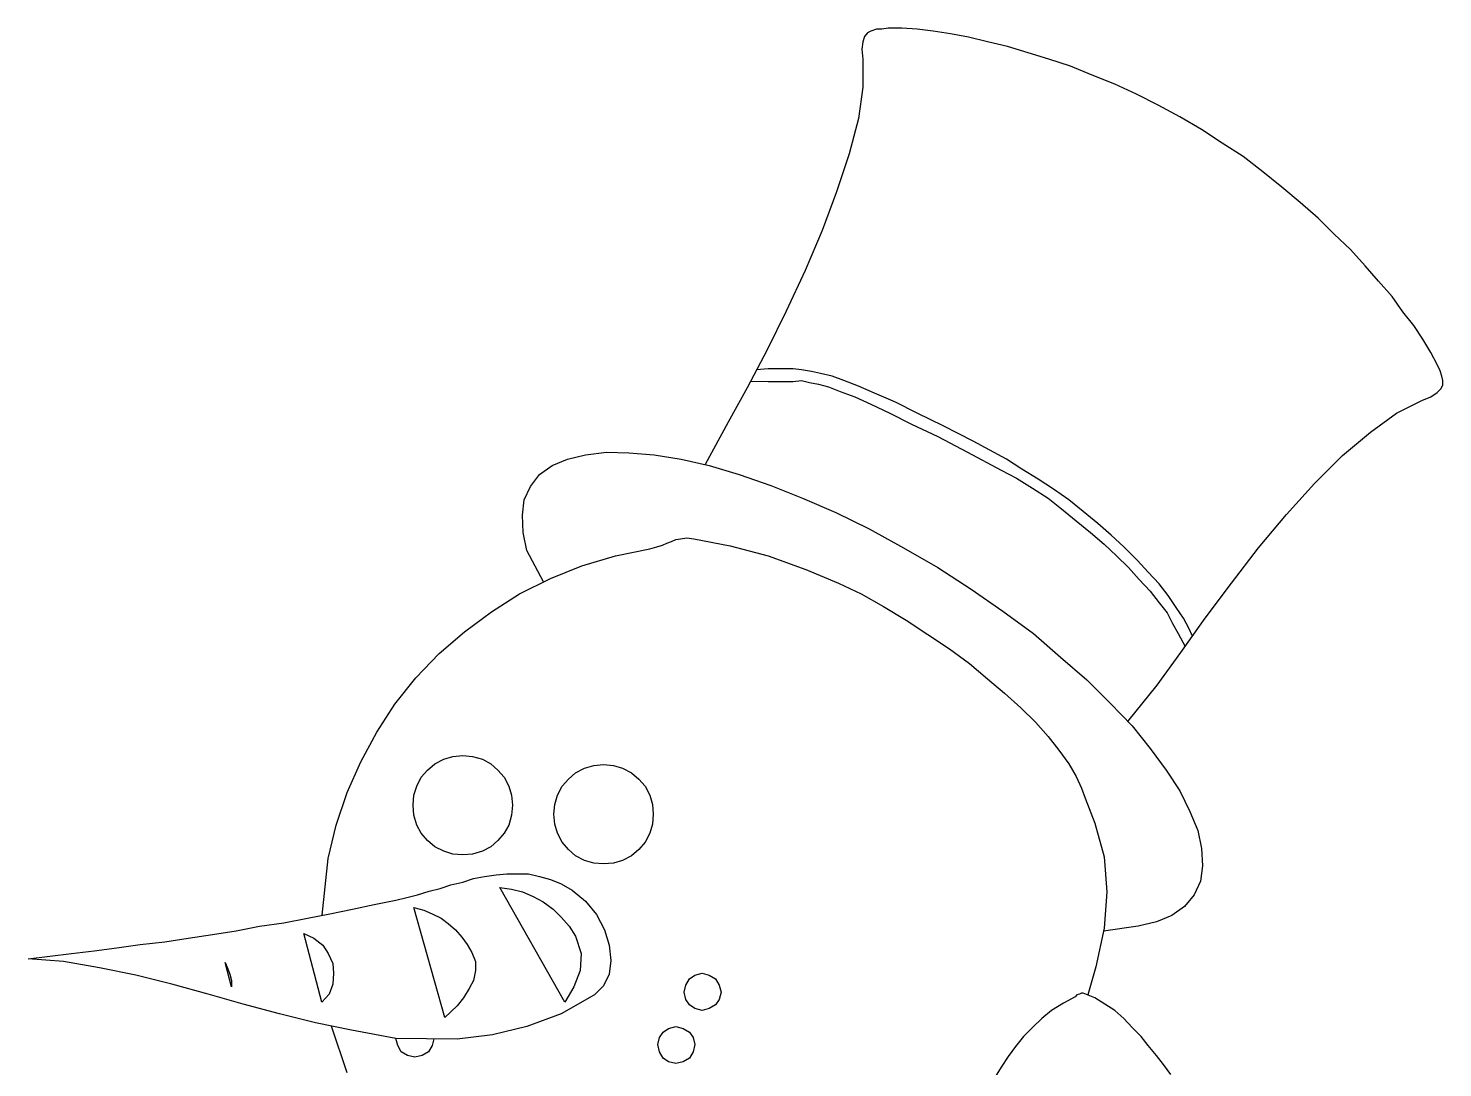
# Model space of a CAD drawing. Extents: x -95 to 513, y -317 to 40.
# Drawn here: x -80.07 to -42.22, y -126.08 to -98.27 of the extents above; entities that cross this region are included whole.
import ezdxf

# ---------------------------------------------------------------- set-up
doc = ezdxf.new("R2010")
doc.units = 0
doc.header["$MEASUREMENT"] = 0
doc.layers.get('0').update_dxf_attribs({"linetype": 'CONTINUOUS'})

msp = doc.modelspace()

# ---------------------------------------------------------------- linework, layer by layer
at = {"color": 7}
for p, q in [((-57.614184, -98.394273), (-57.686697, -98.490957)), ((-57.517499, -98.34593), (-57.614184, -98.394273)), ((-57.372471, -98.297588), (-57.517499, -98.34593)), ((-57.227444, -98.297588), (-57.372471, -98.297588)), ((-57.058246, -98.273417), (-57.227444, -98.297588)), ((-56.695678, -98.273417), (-57.058246, -98.273417)), ((-56.284767, -98.297588), (-56.695678, -98.273417)), ((-55.849686, -98.34593), (-56.284767, -98.297588)), ((-55.390433, -98.418444), (-55.849686, -98.34593)), ((-57.73504, -98.635985), (-57.759211, -98.829354)), ((-57.686697, -98.490957), (-57.73504, -98.635985)), ((-54.907009, -98.515129), (-55.390433, -98.418444)), ((-54.399413, -98.635985), (-54.907009, -98.515129)), ((-53.867647, -98.756841), (-54.399413, -98.635985)), ((-53.311709, -98.926039), (-53.867647, -98.756841)), ((-57.759211, -98.829354), (-57.73504, -99.095238)), ((-57.73504, -99.095238), (-57.73504, -99.844545)), ((-52.755771, -99.095238), (-53.311709, -98.926039)), ((-52.175662, -99.288607), (-52.755771, -99.095238)), ((-51.595554, -99.530319), (-52.175662, -99.288607)), ((-50.991273, -99.772031), (-51.595554, -99.530319)), ((-57.73504, -99.844545), (-57.855896, -100.690537)), ((-50.411165, -100.037914), (-50.991273, -99.772031)), ((-49.831056, -100.327969), (-50.411165, -100.037914)), ((-49.250947, -100.642195), (-49.831056, -100.327969)), ((-48.670838, -100.980591), (-49.250947, -100.642195)), ((-57.855896, -100.690537), (-58.097608, -101.633214)), ((-48.1149, -101.34316), (-48.670838, -100.980591)), ((-47.558962, -101.705728), (-48.1149, -101.34316)), ((-58.097608, -101.633214), (-58.436004, -102.648405)), ((-47.027196, -102.116638), (-47.558962, -101.705728)), ((-46.519601, -102.527549), (-47.027196, -102.116638)), ((-46.036176, -102.938459), (-46.519601, -102.527549)), ((-58.436004, -102.648405), (-58.822744, -103.687766)), ((-45.552752, -103.34937), (-46.036176, -102.938459)), ((-58.822744, -103.687766), (-59.281997, -104.751299)), ((-45.117671, -103.784451), (-45.552752, -103.34937)), ((-44.682589, -104.195362), (-45.117671, -103.784451)), ((-44.29585, -104.630443), (-44.682589, -104.195362)), ((-59.281997, -104.751299), (-59.789592, -105.839004)), ((-43.933282, -105.041354), (-44.29585, -104.630443)), ((-43.570714, -105.452264), (-43.933282, -105.041354)), ((-43.280659, -105.863175), (-43.570714, -105.452264)), ((-59.789592, -105.839004), (-60.297187, -106.878365)), ((-42.990605, -106.225743), (-43.280659, -105.863175)), ((-42.748893, -106.588311), (-42.990605, -106.225743)), ((-42.531352, -106.950879), (-42.748893, -106.588311)), ((-60.297187, -106.878365), (-60.828954, -107.893556)), ((-42.362153, -107.265105), (-42.531352, -106.950879)), ((-60.273016, -107.385961), (-60.577573, -107.413648)), ((-60.031304, -107.385961), (-60.273016, -107.385961)), ((-59.813763, -107.385961), (-60.031304, -107.385961)), ((-59.596222, -107.385961), (-59.813763, -107.385961)), ((-59.378681, -107.410132), (-59.596222, -107.385961)), ((-59.112798, -107.458474), (-59.378681, -107.410132)), ((-58.871086, -107.506817), (-59.112798, -107.458474)), ((-42.28964, -107.434303), (-42.362153, -107.265105)), ((-42.241297, -107.57933), (-42.28964, -107.434303)), ((-60.736378, -107.716424), (-60.273016, -107.724358)), ((-60.273016, -107.724358), (-60.031304, -107.724358)), ((-60.031304, -107.724358), (-59.813763, -107.724358)), ((-59.813763, -107.724358), (-59.596222, -107.724358)), ((-59.596222, -107.724358), (-59.378681, -107.700186)), ((-59.378681, -107.700186), (-59.161141, -107.748529)), ((-59.161141, -107.748529), (-58.919429, -107.796871)), ((-58.919429, -107.796871), (-58.653545, -107.869385)), ((-58.556861, -107.57933), (-58.871086, -107.506817)), ((-58.653545, -107.869385), (-58.33932, -107.990241)), ((-58.242635, -107.700186), (-58.556861, -107.57933)), ((-57.855896, -107.845214), (-58.242635, -107.700186)), ((-57.420814, -108.038583), (-57.855896, -107.845214)), ((-42.265469, -107.917727), (-42.217126, -107.821042)), ((-42.217126, -107.700186), (-42.241297, -107.57933)), ((-42.217126, -107.821042), (-42.217126, -107.700186)), ((-60.828954, -107.893556), (-61.336549, -108.812062)), ((-58.33932, -107.990241), (-57.95258, -108.135268)), ((-57.95258, -108.135268), (-57.517499, -108.328638)), ((-56.864876, -108.280295), (-57.420814, -108.038583)), ((-43.449858, -108.57035), (-42.773064, -108.231953)), ((-42.773064, -108.231953), (-42.531352, -108.135268)), ((-42.531352, -108.135268), (-42.362153, -108.014412)), ((-42.362153, -108.014412), (-42.265469, -107.917727)), ((-57.517499, -108.328638), (-57.009903, -108.57035)), ((-57.009903, -108.57035), (-56.429794, -108.860404)), ((-56.284767, -108.57035), (-56.864876, -108.280295)), ((-55.583802, -108.908747), (-56.284767, -108.57035)), ((-44.150823, -109.077945), (-43.449858, -108.57035)), ((-61.336549, -108.812062), (-61.951243, -109.948096)), ((-56.429794, -108.860404), (-55.72883, -109.198801)), ((-54.786153, -109.319657), (-55.583802, -108.908747)), ((-55.72883, -109.198801), (-54.93118, -109.609712)), ((-53.891818, -109.803081), (-54.786153, -109.319657)), ((-44.90013, -109.706396), (-44.150823, -109.077945)), ((-65.639023, -109.803081), (-65.155599, -109.682225)), ((-65.155599, -109.682225), (-64.599662, -109.609712)), ((-64.599662, -109.609712), (-63.995382, -109.633883)), ((-63.995382, -109.633883), (-63.318588, -109.682225)), ((-63.318588, -109.682225), (-62.593452, -109.803081)), ((-54.93118, -109.609712), (-54.036845, -110.093136)), ((-45.649437, -110.455704), (-44.90013, -109.706396)), ((-66.388331, -110.213992), (-66.049934, -109.97228)), ((-66.049934, -109.97228), (-65.639023, -109.803081)), ((-62.593452, -109.803081), (-61.844144, -109.97228)), ((-61.844144, -109.97228), (-61.046495, -110.213992)), ((-54.036845, -110.093136), (-54.036845, -110.093136)), ((-54.036845, -110.093136), (-53.625935, -110.310676)), ((-53.891818, -109.803081), (-53.891818, -109.803081)), ((-53.480908, -110.068964), (-53.891818, -109.803081)), ((-53.045826, -110.334848), (-53.480908, -110.068964)), ((-66.630043, -110.528217), (-66.388331, -110.213992)), ((-61.046495, -110.213992), (-60.200502, -110.504046)), ((-60.200502, -110.504046), (-59.35451, -110.842443)), ((-53.625935, -110.310676), (-53.190853, -110.57656)), ((-52.634915, -110.600731), (-53.045826, -110.334848)), ((-46.398745, -111.277525), (-45.649437, -110.455704)), ((-66.847584, -111.301696), (-66.799241, -110.890785)), ((-66.799241, -110.890785), (-66.630043, -110.528217)), ((-59.35451, -110.842443), (-58.460176, -111.229182)), ((-53.190853, -110.57656), (-52.779943, -110.842443)), ((-52.779943, -110.842443), (-52.417375, -111.132497)), ((-52.224005, -110.890785), (-52.634915, -110.600731)), ((-51.837266, -111.205011), (-52.224005, -110.890785)), ((-58.460176, -111.229182), (-57.565841, -111.664264)), ((-52.417375, -111.132497), (-52.030635, -111.446723)), ((-51.450526, -111.519237), (-51.837266, -111.205011)), ((-47.148052, -112.171859), (-46.398745, -111.277525)), ((-66.823413, -111.760949), (-66.847584, -111.301696)), ((-52.030635, -111.446723), (-51.643896, -111.760949)), ((-51.087958, -111.833462), (-51.450526, -111.519237)), ((-66.726728, -112.244373), (-66.823413, -111.760949)), ((-62.980191, -112.051003), (-62.859335, -112.002661)), ((-62.859335, -112.002661), (-62.738479, -111.954318)), ((-62.738479, -111.954318), (-62.617623, -111.930147)), ((-62.617623, -111.930147), (-62.448424, -111.905976)), ((-62.448424, -111.905976), (-62.255055, -111.930147)), ((-62.255055, -111.930147), (-61.288207, -112.123517)), ((-57.565841, -111.664264), (-56.647335, -112.171859)), ((-51.643896, -111.760949), (-51.281328, -112.075174)), ((-50.749561, -112.147688), (-51.087958, -111.833462)), ((-66.278631, -113.083857), (-66.726728, -112.244373)), ((-65.252284, -112.655283), (-64.35795, -112.3894)), ((-64.35795, -112.3894), (-63.439444, -112.19603)), ((-63.439444, -112.19603), (-63.246074, -112.147688)), ((-63.439444, -112.19603), (-63.439444, -112.19603)), ((-63.246074, -112.147688), (-63.101047, -112.099346)), ((-63.101047, -112.099346), (-62.980191, -112.051003)), ((-61.288207, -112.123517), (-60.273016, -112.3894)), ((-60.273016, -112.3894), (-59.257825, -112.751968)), ((-56.647335, -112.171859), (-55.72883, -112.703626)), ((-51.281328, -112.075174), (-50.942931, -112.3894)), ((-50.942931, -112.3894), (-50.628705, -112.703626)), ((-50.386993, -112.510256), (-50.749561, -112.147688)), ((-47.873188, -113.114536), (-47.148052, -112.171859)), ((-66.098276, -112.99368), (-65.252284, -112.655283)), ((-59.257825, -112.751968), (-58.387662, -113.114536)), ((-55.72883, -112.703626), (-55.72883, -112.703626)), ((-55.72883, -112.703626), (-54.834495, -113.283735)), ((-50.628705, -112.703626), (-50.338651, -113.017851)), ((-50.096939, -112.824482), (-50.386993, -112.510256)), ((-66.920097, -113.404591), (-66.098276, -112.99368)), ((-58.387662, -113.114536), (-57.783382, -113.404591)), ((-50.338651, -113.017851), (-50.048596, -113.332077)), ((-49.806884, -113.138707), (-50.096939, -112.824482)), ((-49.565172, -113.452933), (-49.806884, -113.138707)), ((-48.574153, -114.057213), (-47.873188, -113.114536)), ((-67.669405, -113.888015), (-66.920097, -113.404591)), ((-57.783382, -113.404591), (-57.179102, -113.742988)), ((-54.834495, -113.283735), (-53.988503, -113.863844)), ((-50.048596, -113.332077), (-49.806884, -113.646303)), ((-49.347632, -113.767159), (-49.565172, -113.452933)), ((-68.394541, -114.419781), (-67.669405, -113.888015)), ((-57.179102, -113.742988), (-56.574822, -114.105556)), ((-53.988503, -113.863844), (-53.166682, -114.468124)), ((-49.806884, -113.646303), (-49.589344, -113.912186)), ((-49.589344, -113.912186), (-49.444316, -114.20224)), ((-49.154262, -114.057213), (-49.347632, -113.767159)), ((-56.574822, -114.105556), (-56.574822, -114.105556)), ((-56.574822, -114.105556), (-55.994713, -114.492295)), ((-49.444316, -114.20224), (-49.299289, -114.468124)), ((-49.226776, -114.975719), (-48.574153, -114.057213)), ((-49.009235, -114.323096), (-49.154262, -114.057213)), ((-69.071335, -114.99989), (-68.394541, -114.419781)), ((-55.994713, -114.492295), (-55.414604, -114.879034)), ((-53.166682, -114.468124), (-52.441546, -115.096575)), ((-49.299289, -114.468124), (-49.110075, -114.811473)), ((-48.913195, -114.534384), (-49.009235, -114.323096)), ((-69.699786, -115.652513), (-69.071335, -114.99989)), ((-55.414604, -114.879034), (-54.882837, -115.265773)), ((-49.855227, -115.845882), (-49.226776, -114.975719)), ((-54.882837, -115.265773), (-54.399413, -115.676684)), ((-52.441546, -115.096575), (-51.740581, -115.700855)), ((-70.255724, -116.353478), (-69.699786, -115.652513)), ((-54.399413, -115.676684), (-53.94016, -116.063423)), ((-51.740581, -115.700855), (-51.112129, -116.329306)), ((-53.94016, -116.063423), (-53.505079, -116.450162)), ((-50.642553, -116.818448), (-49.855227, -115.845882)), ((-70.739148, -117.102785), (-70.255724, -116.353478)), ((-53.505079, -116.450162), (-53.118339, -116.836902)), ((-51.112129, -116.329306), (-50.532021, -116.933587)), ((-53.118339, -116.836902), (-52.779943, -117.223641)), ((-50.532021, -116.933587), (-50.048596, -117.537867)), ((-71.174229, -117.900435), (-70.739148, -117.102785)), ((-52.779943, -117.223641), (-52.489888, -117.586209)), ((-52.489888, -117.586209), (-52.224005, -117.948777)), ((-50.048596, -117.537867), (-49.613515, -118.117976)), ((-71.536797, -118.722256), (-71.174229, -117.900435)), ((-52.224005, -117.948777), (-52.030635, -118.287174)), ((-52.030635, -118.287174), (-51.885608, -118.6014)), ((-49.613515, -118.117976), (-49.250947, -118.673913)), ((-71.826852, -119.592419), (-71.536797, -118.722256)), ((-51.885608, -118.6014), (-51.788923, -118.867283)), ((-49.250947, -118.673913), (-48.985063, -119.229851)), ((-51.788923, -118.867283), (-51.788923, -118.867283)), ((-51.788923, -118.867283), (-51.52304, -119.544077)), ((-48.985063, -119.229851), (-48.767523, -119.737446)), ((-72.044393, -120.486754), (-71.826852, -119.592419)), ((-51.52304, -119.544077), (-51.281328, -120.438411)), ((-48.767523, -119.737446), (-48.670838, -120.22087)), ((-48.670838, -120.22087), (-48.646667, -120.680123)), ((-72.208183, -122.003624), (-72.044393, -120.486754)), ((-51.281328, -120.438411), (-51.208814, -121.381088)), ((-48.646667, -120.680123), (-48.695009, -121.091034)), ((-48.695009, -121.091034), (-48.864207, -121.453602)), ((-51.208814, -121.381088), (-51.281328, -122.347936)), ((-48.864207, -121.453602), (-49.130091, -121.767827)), ((-49.130091, -121.767827), (-49.468488, -122.00954)), ((-49.879398, -122.178738), (-50.362822, -122.299594)), ((-49.468488, -122.00954), (-49.879398, -122.178738)), ((-51.281328, -122.347936), (-51.498869, -123.387298)), ((-50.362822, -122.299594), (-51.299089, -122.432796)), ((-51.498869, -123.387298), (-51.71282, -124.136127)), ((-71.536797, -126.215329), (-71.951856, -124.9721)), ((-70.18321, -125.490193), (-70.231552, -125.296823)), ((-70.086525, -125.659391), (-70.18321, -125.490193)), ((-69.917327, -125.756076), (-70.086525, -125.659391)), ((-69.361389, -125.659391), (-69.530587, -125.756076)), ((-69.264704, -125.490193), (-69.361389, -125.659391)), ((-69.212823, -125.311805), (-69.264704, -125.490193)), ((-69.723957, -125.804419), (-69.917327, -125.756076)), ((-69.530587, -125.756076), (-69.723957, -125.804419)), ((-69.723957, -125.804419), (-69.723957, -125.804419))]:
    msp.add_line(p, q, dxfattribs=at)
at = {"color": 30}
for p, q in [((-68.757109, -121.187719), (-68.442883, -121.115205)), ((-68.442883, -121.115205), (-68.152829, -121.01852)), ((-68.152829, -121.01852), (-67.862774, -120.970178)), ((-67.862774, -120.970178), (-67.548549, -120.921835)), ((-67.548549, -120.921835), (-67.258494, -120.897664)), ((-67.258494, -120.897664), (-66.96844, -120.897664)), ((-66.96844, -120.897664), (-66.678385, -120.897664)), ((-66.678385, -120.897664), (-66.388331, -120.970178)), ((-66.388331, -120.970178), (-66.098276, -121.042691)), ((-66.098276, -121.042691), (-65.808222, -121.163547)), ((-69.941498, -121.526115), (-69.651443, -121.453602)), ((-69.651443, -121.453602), (-69.337218, -121.356917)), ((-69.337218, -121.356917), (-69.047163, -121.284403)), ((-69.047163, -121.284403), (-68.757109, -121.187719)), ((-67.451864, -121.260232), (-67.451864, -121.260232)), ((-65.711537, -124.329975), (-67.451864, -121.260232)), ((-67.451864, -121.260232), (-67.137638, -121.308575)), ((-67.137638, -121.308575), (-66.847584, -121.381088)), ((-66.847584, -121.381088), (-66.557529, -121.501944)), ((-66.557529, -121.501944), (-66.291646, -121.646971)), ((-65.808222, -121.163547), (-65.518167, -121.332746)), ((-65.518167, -121.332746), (-65.155599, -121.6228)), ((-71.99605, -121.961197), (-71.39177, -121.840341)), ((-71.39177, -121.840341), (-70.811661, -121.719485)), ((-70.811661, -121.719485), (-70.231552, -121.598629)), ((-70.231552, -121.598629), (-69.941498, -121.526115)), ((-69.748128, -121.791999), (-69.748128, -121.791999)), ((-68.926307, -124.740886), (-69.748128, -121.791999)), ((-69.748128, -121.791999), (-69.482245, -121.864512)), ((-69.482245, -121.864512), (-69.264704, -121.961197)), ((-66.291646, -121.646971), (-66.025763, -121.840341)), ((-66.025763, -121.840341), (-65.808222, -122.057882)), ((-65.155599, -121.6228), (-64.865545, -121.985368)), ((-73.881404, -122.299594), (-73.228782, -122.202909)), ((-73.228782, -122.202909), (-72.60033, -122.082053)), ((-72.60033, -122.082053), (-71.99605, -121.961197)), ((-69.264704, -121.961197), (-69.022992, -122.082053)), ((-69.022992, -122.082053), (-68.829622, -122.22708)), ((-68.829622, -122.22708), (-68.636253, -122.396279)), ((-65.808222, -122.057882), (-65.590681, -122.299594)), ((-64.865545, -121.985368), (-64.648004, -122.396279)), ((-76.419381, -122.710504), (-75.790929, -122.61382)), ((-75.790929, -122.61382), (-75.138307, -122.517135)), ((-75.138307, -122.517135), (-74.509856, -122.42045)), ((-74.509856, -122.42045), (-73.881404, -122.299594)), ((-68.636253, -122.396279), (-68.467054, -122.589648)), ((-68.467054, -122.589648), (-68.322027, -122.783018)), ((-65.590681, -122.299594), (-65.421483, -122.565477)), ((-65.421483, -122.565477), (-65.276455, -123.02473)), ((-64.648004, -122.396279), (-64.527148, -122.807189)), ((-78.909015, -123.02473), (-78.304735, -122.952217)), ((-78.304735, -122.952217), (-77.700455, -122.879703)), ((-77.700455, -122.879703), (-77.072003, -122.783018)), ((-77.072003, -122.783018), (-76.419381, -122.710504)), ((-68.322027, -122.783018), (-68.201171, -123.000559)), ((-68.201171, -123.000559), (-68.104486, -123.242271)), ((-64.527148, -122.807189), (-64.478806, -123.2181)), ((-80.069233, -123.169757), (-79.489124, -123.097244)), ((-80.069233, -123.169757), (-80.069233, -123.169757)), ((-79.126556, -123.242271), (-80.069233, -123.169757)), ((-79.489124, -123.097244), (-78.909015, -123.02473)), ((-78.159707, -123.411469), (-79.126556, -123.242271)), ((-68.104486, -123.242271), (-68.104486, -123.483983)), ((-65.276455, -123.02473), (-65.300627, -123.483983)), ((-64.478806, -123.2181), (-64.527148, -123.580668)), ((-77.192859, -123.604839), (-78.159707, -123.411469)), ((-76.226011, -123.846551), (-77.192859, -123.604839)), ((-68.152829, -123.749866), (-68.273685, -123.967407)), ((-68.104486, -123.483983), (-68.152829, -123.749866)), ((-65.300627, -123.483983), (-65.469825, -123.919065)), ((-64.527148, -123.580668), (-64.672175, -123.894893)), ((-75.259163, -124.112434), (-76.226011, -123.846551)), ((-74.316486, -124.378318), (-75.259163, -124.112434)), ((-68.273685, -123.967407), (-68.418712, -124.209119)), ((-64.913887, -124.136606), (-65.808222, -124.644201)), ((-65.469825, -123.919065), (-65.711537, -124.329975)), ((-64.672175, -123.894893), (-64.913887, -124.136606)), ((-73.349638, -124.644201), (-74.316486, -124.378318)), ((-68.58791, -124.42666), (-68.926307, -124.740886)), ((-68.418712, -124.209119), (-68.58791, -124.42666)), ((-72.38279, -124.885913), (-73.349638, -124.644201)), ((-71.415941, -125.079283), (-72.38279, -124.885913)), ((-65.808222, -124.644201), (-66.726728, -124.982598)), ((-70.231552, -125.296823), (-71.415941, -125.079283)), ((-67.645233, -125.200139), (-68.58791, -125.320995)), ((-66.726728, -124.982598), (-67.645233, -125.200139)), ((-68.58791, -125.320995), (-70.231552, -125.296823))]:
    msp.add_line(p, q, dxfattribs=at)
at = {"color": 51}
for p, q in [((-52.006464, -124.136606), (-52.054806, -124.184948)), ((-51.93395, -124.112434), (-52.006464, -124.136606)), ((-51.885608, -124.088263), (-51.93395, -124.112434)), ((-51.837266, -124.088263), (-51.885608, -124.088263)), ((-51.52304, -124.209119), (-51.837266, -124.088263)), ((-52.369032, -124.354146), (-52.683258, -124.547516)), ((-52.054806, -124.184948), (-52.369032, -124.354146)), ((-51.257157, -124.378318), (-51.52304, -124.209119)), ((-50.991273, -124.547516), (-51.257157, -124.378318)), ((-52.949141, -124.765057), (-53.190853, -125.006769)), ((-52.683258, -124.547516), (-52.949141, -124.765057)), ((-50.749561, -124.765057), (-50.991273, -124.547516)), ((-50.532021, -125.006769), (-50.749561, -124.765057)), ((-53.432565, -125.248481), (-53.650106, -125.514364)), ((-53.190853, -125.006769), (-53.432565, -125.248481)), ((-50.290309, -125.248481), (-50.532021, -125.006769)), ((-50.096939, -125.490193), (-50.290309, -125.248481)), ((-53.650106, -125.514364), (-53.843476, -125.780247)), ((-49.879398, -125.756076), (-50.096939, -125.490193)), ((-53.843476, -125.780247), (-54.036845, -126.070302)), ((-49.686028, -125.997788), (-49.879398, -125.756076)), ((-49.492659, -126.263672), (-49.686028, -125.997788)), ((-54.036845, -126.070302), (-54.423585, -126.698753))]:
    msp.add_line(p, q, dxfattribs=at)
at = {"color": 7}
for points in [[(-68.442883, -120.390069), (-68.708766, -120.365898), (-68.950479, -120.293384), (-69.192191, -120.172528), (-69.38556, -120.00333), (-69.554759, -119.80996), (-69.675615, -119.592419), (-69.748128, -119.326536), (-69.772299, -119.060653), (-69.748128, -118.794769), (-69.675615, -118.553057), (-69.554759, -118.311345), (-69.38556, -118.117976), (-69.192191, -117.948777), (-68.950479, -117.827921), (-68.708766, -117.755408), (-68.442883, -117.731236), (-68.177, -117.755408), (-67.911117, -117.827921), (-67.693576, -117.948777), (-67.500206, -118.117976), (-67.331008, -118.311345), (-67.210152, -118.553057), (-67.137638, -118.794769), (-67.113467, -119.060653), (-67.137638, -119.326536), (-67.210152, -119.592419), (-67.331008, -119.80996), (-67.500206, -120.00333), (-67.693576, -120.172528), (-67.911117, -120.293384), (-68.177, -120.365898), (-68.442883, -120.390069), (-68.442883, -120.390069)], [(-64.672175, -120.631781), (-64.938059, -120.60761), (-65.179771, -120.535096), (-65.421483, -120.41424), (-65.614852, -120.245042), (-65.784051, -120.051672), (-65.904907, -119.80996), (-65.97742, -119.568248), (-66.001592, -119.302365), (-65.97742, -119.036481), (-65.904907, -118.794769), (-65.784051, -118.553057), (-65.614852, -118.359688), (-65.421483, -118.190489), (-65.179771, -118.069633), (-64.938059, -117.99712), (-64.672175, -117.972948), (-64.406292, -117.99712), (-64.16458, -118.069633), (-63.922868, -118.190489), (-63.729498, -118.359688), (-63.5603, -118.553057), (-63.439444, -118.794769), (-63.36693, -119.036481), (-63.342759, -119.302365), (-63.36693, -119.568248), (-63.439444, -119.80996), (-63.5603, -120.051672), (-63.729498, -120.245042), (-63.922868, -120.41424), (-64.16458, -120.535096), (-64.406292, -120.60761), (-64.672175, -120.631781), (-64.672175, -120.631781)], [(-62.037514, -124.547516), (-62.230884, -124.499174), (-62.375911, -124.402489), (-62.472596, -124.257462), (-62.520938, -124.064092), (-62.472596, -123.870722), (-62.375911, -123.701524), (-62.230884, -123.604839), (-62.037514, -123.556497), (-61.844144, -123.604839), (-61.674946, -123.701524), (-61.578261, -123.870722), (-61.529919, -124.064092), (-61.578261, -124.257462), (-61.674946, -124.402489), (-61.844144, -124.499174), (-62.037514, -124.547516), (-62.037514, -124.547516)], [(-62.738479, -125.973617), (-62.931849, -125.925275), (-63.076876, -125.82859), (-63.173561, -125.659391), (-63.221903, -125.466022), (-63.173561, -125.272652), (-63.076876, -125.127625), (-62.931849, -125.03094), (-62.738479, -124.982598), (-62.545109, -125.03094), (-62.375911, -125.127625), (-62.279226, -125.272652), (-62.230884, -125.466022), (-62.279226, -125.659391), (-62.375911, -125.82859), (-62.545109, -125.925275), (-62.738479, -125.973617), (-62.738479, -125.973617)]]:
    msp.add_lwpolyline(points, dxfattribs=at)
at = {"color": 30}
for points in [[(-72.697015, -122.492964), (-72.431132, -122.61382), (-72.18942, -122.807189), (-72.044393, -123.02473), (-71.923537, -123.290613), (-71.899365, -123.556497), (-71.923537, -123.846551), (-72.020222, -124.112434), (-72.213591, -124.329975), (-72.697015, -122.492964), (-72.697015, -122.492964)], [(-74.79991, -123.266442), (-74.727396, -123.435641), (-74.679054, -123.580668), (-74.630712, -123.749866), (-74.630712, -123.919065), (-74.79991, -123.266442), (-74.79991, -123.266442)]]:
    msp.add_lwpolyline(points, dxfattribs=at)

doc.saveas('drawing.dxf')
